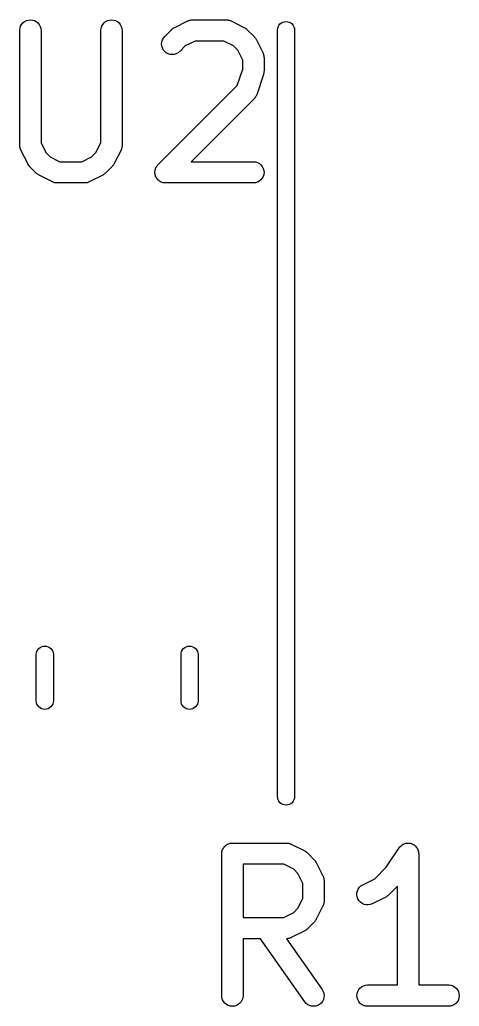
# Model space of a CAD drawing. Extents: x 99.9 to 143.6, y -108.5 to -92.2.
# Drawn here: x 136.56 to 139.66, y -108.53 to -101.58 of the extents above; entities that cross this region are included whole.
import ezdxf

# ---------------------------------------------------------------- set-up
doc = ezdxf.new("R2010")
doc.units = 0
doc.header["$MEASUREMENT"] = 0
doc.layers.add('BLACK', color=7, linetype='CONTINUOUS')

msp = doc.modelspace()

# ---------------------------------------------------------------- linework, layer by layer
at = {"layer": 'BLACK', "linetype": 'CONTINUOUS'}
for p, q in [((136.576, -101.61), (136.586, -101.599)), ((136.586, -101.599), (136.597, -101.59)), ((136.597, -101.59), (136.61, -101.583)), ((136.61, -101.583), (136.624, -101.579)), ((136.624, -101.579), (136.639, -101.577)), ((136.639, -101.577), (136.653, -101.579)), ((136.653, -101.579), (136.667, -101.583)), ((136.667, -101.583), (136.68, -101.59)), ((136.68, -101.59), (136.691, -101.6)), ((136.691, -101.6), (136.701, -101.611)), ((137.148, -101.61), (137.157, -101.599)), ((137.157, -101.599), (137.168, -101.59)), ((137.168, -101.59), (137.181, -101.583)), ((137.181, -101.583), (137.195, -101.579)), ((137.195, -101.579), (137.21, -101.577)), ((137.21, -101.577), (137.225, -101.579)), ((137.225, -101.579), (137.239, -101.583)), ((137.239, -101.583), (137.251, -101.59)), ((137.251, -101.59), (137.263, -101.6)), ((137.263, -101.6), (137.272, -101.611)), ((137.652, -101.633), (137.747, -101.585)), ((137.747, -101.585), (137.748, -101.585)), ((137.748, -101.585), (137.75, -101.584)), ((137.75, -101.584), (137.752, -101.583)), ((137.752, -101.583), (137.757, -101.582)), ((137.757, -101.582), (137.762, -101.58)), ((137.762, -101.58), (137.764, -101.579)), ((137.764, -101.579), (137.766, -101.579)), ((137.766, -101.579), (137.771, -101.578)), ((137.771, -101.578), (137.777, -101.578)), ((137.777, -101.578), (137.779, -101.578)), ((137.779, -101.578), (137.781, -101.577)), ((137.781, -101.577), (138.019, -101.577)), ((138.019, -101.577), (138.02, -101.577)), ((138.02, -101.577), (138.022, -101.578)), ((138.022, -101.578), (138.024, -101.578)), ((138.024, -101.578), (138.03, -101.578)), ((138.03, -101.578), (138.035, -101.579)), ((138.035, -101.579), (138.037, -101.58)), ((138.037, -101.58), (138.039, -101.58)), ((138.039, -101.58), (138.044, -101.582)), ((138.044, -101.582), (138.049, -101.583)), ((138.049, -101.583), (138.051, -101.585)), ((138.051, -101.585), (138.053, -101.585)), ((138.053, -101.585), (138.148, -101.633)), ((138.39, -101.617), (138.397, -101.607)), ((138.397, -101.607), (138.407, -101.6)), ((138.407, -101.6), (138.417, -101.594)), ((138.417, -101.594), (138.428, -101.591)), ((138.428, -101.591), (138.44, -101.59)), ((138.44, -101.59), (138.452, -101.591)), ((138.452, -101.591), (138.463, -101.594)), ((138.463, -101.594), (138.473, -101.6)), ((138.473, -101.6), (138.483, -101.607)), ((138.483, -101.607), (138.49, -101.617)), ((136.563, -101.651), (136.565, -101.637)), ((136.563, -101.652), (136.563, -101.651)), ((136.563, -102.462), (136.563, -101.652)), ((136.565, -101.637), (136.569, -101.623)), ((136.569, -101.623), (136.576, -101.61)), ((136.701, -101.611), (136.707, -101.624)), ((136.707, -101.624), (136.712, -101.638)), ((136.712, -101.638), (136.713, -101.652)), ((136.713, -101.652), (136.713, -102.444)), ((137.135, -101.651), (137.136, -101.637)), ((137.135, -101.652), (137.135, -101.651)), ((137.135, -102.444), (137.135, -101.652)), ((137.136, -101.637), (137.141, -101.623)), ((137.141, -101.623), (137.148, -101.61)), ((137.272, -101.611), (137.279, -101.624)), ((137.279, -101.624), (137.283, -101.638)), ((137.283, -101.638), (137.285, -101.652)), ((137.285, -101.652), (137.285, -102.462)), ((137.585, -101.695), (137.633, -101.647)), ((137.633, -101.646), (137.637, -101.644)), ((137.633, -101.647), (137.633, -101.646)), ((137.637, -101.644), (137.64, -101.641)), ((137.64, -101.641), (137.642, -101.639)), ((137.642, -101.639), (137.645, -101.637)), ((137.645, -101.637), (137.649, -101.635)), ((137.649, -101.635), (137.652, -101.633)), ((138.148, -101.633), (138.149, -101.633)), ((138.149, -101.633), (138.152, -101.636)), ((138.152, -101.636), (138.156, -101.638)), ((138.156, -101.638), (138.158, -101.64)), ((138.158, -101.64), (138.161, -101.641)), ((138.161, -101.641), (138.164, -101.644)), ((138.164, -101.644), (138.167, -101.647)), ((138.167, -101.647), (138.215, -101.695)), ((138.38, -101.647), (138.381, -101.638)), ((138.38, -103.597), (138.38, -101.647)), ((138.381, -101.638), (138.384, -101.627)), ((138.384, -101.627), (138.39, -101.617)), ((138.49, -101.617), (138.496, -101.627)), ((138.496, -101.627), (138.499, -101.638)), ((138.499, -101.638), (138.5, -101.647)), ((138.5, -101.647), (138.5, -107.053)), ((137.563, -101.747), (137.565, -101.733)), ((137.564, -101.762), (137.563, -101.747)), ((137.565, -101.733), (137.569, -101.719)), ((137.569, -101.719), (137.576, -101.706)), ((137.576, -101.706), (137.585, -101.695)), ((137.799, -101.727), (137.73, -101.762)), ((138.001, -101.727), (137.799, -101.727)), ((138.07, -101.762), (138.001, -101.727)), ((138.215, -101.695), (138.216, -101.695)), ((138.216, -101.695), (138.218, -101.699)), ((138.218, -101.699), (138.221, -101.702)), ((138.221, -101.702), (138.223, -101.704)), ((138.223, -101.704), (138.225, -101.707)), ((138.225, -101.707), (138.227, -101.711)), ((138.227, -101.711), (138.229, -101.714)), ((138.229, -101.714), (138.277, -101.809)), ((137.569, -101.776), (137.564, -101.762)), ((137.575, -101.789), (137.569, -101.776)), ((137.585, -101.8), (137.575, -101.789)), ((137.596, -101.81), (137.585, -101.8)), ((137.609, -101.817), (137.596, -101.81)), ((137.623, -101.821), (137.609, -101.817)), ((137.666, -101.817), (137.652, -101.821)), ((137.679, -101.811), (137.666, -101.817)), ((137.69, -101.801), (137.679, -101.811)), ((137.691, -101.801), (137.69, -101.801)), ((137.73, -101.762), (137.691, -101.801)), ((138.1, -101.792), (138.07, -101.762)), ((138.135, -101.861), (138.1, -101.792)), ((138.277, -101.809), (138.277, -101.81)), ((138.277, -101.81), (138.278, -101.812)), ((138.278, -101.812), (138.279, -101.814)), ((138.279, -101.814), (138.28, -101.819)), ((137.637, -101.823), (137.623, -101.821)), ((137.652, -101.821), (137.637, -101.823)), ((138.135, -101.926), (138.135, -101.861)), ((138.28, -101.819), (138.282, -101.824)), ((138.282, -101.824), (138.282, -101.826)), ((138.282, -101.826), (138.283, -101.828)), ((138.283, -101.828), (138.284, -101.833)), ((138.284, -101.833), (138.284, -101.838)), ((138.284, -101.838), (138.284, -101.841)), ((138.284, -101.841), (138.285, -101.843)), ((138.285, -101.843), (138.285, -101.938)), ((138.096, -102.04), (138.135, -101.926)), ((138.283, -101.954), (138.282, -101.958)), ((138.284, -101.948), (138.283, -101.951)), ((138.283, -101.951), (138.283, -101.954)), ((138.285, -101.939), (138.284, -101.943)), ((138.284, -101.943), (138.284, -101.948)), ((138.285, -101.938), (138.285, -101.939)), ((138.281, -101.962), (138.233, -102.105)), ((138.282, -101.958), (138.281, -101.962)), ((137.537, -102.599), (138.096, -102.04)), ((138.215, -102.134), (137.772, -102.577)), ((138.216, -102.132), (138.215, -102.134)), ((138.218, -102.131), (138.216, -102.132)), ((138.221, -102.127), (138.218, -102.131)), ((138.224, -102.123), (138.221, -102.127)), ((138.225, -102.121), (138.224, -102.123)), ((138.227, -102.119), (138.225, -102.121)), ((138.229, -102.114), (138.227, -102.119)), ((138.231, -102.11), (138.229, -102.114)), ((138.232, -102.108), (138.231, -102.11)), ((138.233, -102.106), (138.232, -102.108)), ((138.233, -102.105), (138.233, -102.106)), ((136.563, -102.464), (136.563, -102.462)), ((136.563, -102.466), (136.563, -102.464)), ((136.564, -102.471), (136.563, -102.466)), ((136.565, -102.476), (136.564, -102.471)), ((136.565, -102.479), (136.565, -102.476)), ((136.566, -102.481), (136.565, -102.479)), ((136.567, -102.486), (136.566, -102.481)), ((136.569, -102.49), (136.567, -102.486)), ((136.57, -102.492), (136.569, -102.49)), ((136.571, -102.495), (136.57, -102.492)), ((136.619, -102.591), (136.571, -102.495)), ((136.571, -102.495), (136.571, -102.495)), ((136.713, -102.444), (136.747, -102.513)), ((137.1, -102.513), (137.135, -102.444)), ((137.277, -102.495), (137.229, -102.591)), ((137.278, -102.491), (137.277, -102.493)), ((137.277, -102.493), (137.277, -102.495)), ((137.28, -102.487), (137.278, -102.491)), ((137.282, -102.482), (137.28, -102.487)), ((137.283, -102.477), (137.282, -102.48)), ((137.282, -102.48), (137.282, -102.482)), ((137.284, -102.467), (137.283, -102.472)), ((137.283, -102.472), (137.283, -102.477)), ((137.285, -102.463), (137.284, -102.465)), ((137.284, -102.465), (137.284, -102.467)), ((137.285, -102.462), (137.285, -102.463)), ((136.747, -102.513), (136.778, -102.543)), ((136.778, -102.543), (136.846, -102.577)), ((136.846, -102.577), (137.001, -102.577)), ((137.001, -102.577), (137.07, -102.543)), ((137.07, -102.543), (137.1, -102.513)), ((137.772, -102.577), (138.21, -102.577)), ((138.21, -102.577), (138.211, -102.577)), ((138.211, -102.577), (138.225, -102.579)), ((138.225, -102.579), (138.239, -102.583)), ((136.621, -102.594), (136.619, -102.591)), ((136.623, -102.598), (136.621, -102.594)), ((136.625, -102.6), (136.623, -102.598)), ((136.626, -102.603), (136.625, -102.6)), ((136.629, -102.606), (136.626, -102.603)), ((136.632, -102.609), (136.629, -102.606)), ((136.633, -102.61), (136.632, -102.609)), ((136.68, -102.658), (136.633, -102.61)), ((137.215, -102.61), (137.167, -102.658)), ((137.218, -102.607), (137.215, -102.61)), ((137.221, -102.604), (137.218, -102.607)), ((137.222, -102.601), (137.221, -102.604)), ((137.224, -102.599), (137.222, -102.601)), ((137.226, -102.595), (137.224, -102.599)), ((137.229, -102.592), (137.226, -102.595)), ((137.229, -102.591), (137.229, -102.592)), ((137.515, -102.652), (137.516, -102.645)), ((137.516, -102.645), (137.517, -102.638)), ((137.517, -102.637), (137.519, -102.63)), ((137.517, -102.638), (137.517, -102.637)), ((137.517, -102.637), (137.517, -102.637)), ((137.519, -102.63), (137.521, -102.624)), ((137.521, -102.623), (137.525, -102.617)), ((137.521, -102.624), (137.521, -102.623)), ((137.521, -102.623), (137.521, -102.623)), ((137.525, -102.617), (137.528, -102.611)), ((137.528, -102.61), (137.533, -102.605)), ((137.528, -102.611), (137.528, -102.61)), ((137.528, -102.611), (137.528, -102.611)), ((137.533, -102.605), (137.537, -102.599)), ((138.239, -102.583), (138.252, -102.59)), ((138.252, -102.59), (138.263, -102.6)), ((138.263, -102.6), (138.272, -102.611)), ((138.272, -102.611), (138.279, -102.624)), ((138.279, -102.624), (138.283, -102.638)), ((138.283, -102.638), (138.285, -102.653)), ((136.684, -102.66), (136.68, -102.658)), ((136.687, -102.663), (136.684, -102.66)), ((136.689, -102.665), (136.687, -102.663)), ((136.692, -102.667), (136.689, -102.665)), ((136.695, -102.669), (136.692, -102.667)), ((136.699, -102.671), (136.695, -102.669)), ((136.7, -102.672), (136.699, -102.671)), ((136.795, -102.719), (136.7, -102.672)), ((136.797, -102.72), (136.795, -102.719)), ((136.799, -102.721), (136.797, -102.72)), ((136.804, -102.723), (136.799, -102.721)), ((137.05, -102.721), (137.048, -102.722)), ((137.052, -102.72), (137.05, -102.721)), ((137.053, -102.719), (137.052, -102.72)), ((137.148, -102.672), (137.053, -102.719)), ((137.151, -102.67), (137.148, -102.672)), ((137.155, -102.668), (137.151, -102.67)), ((137.158, -102.666), (137.155, -102.668)), ((137.16, -102.664), (137.158, -102.666)), ((137.163, -102.661), (137.16, -102.664)), ((137.167, -102.659), (137.163, -102.661)), ((137.167, -102.658), (137.167, -102.659)), ((137.516, -102.659), (137.515, -102.652)), ((137.515, -102.652), (137.515, -102.652)), ((137.515, -102.652), (137.515, -102.652)), ((137.517, -102.666), (137.516, -102.659)), ((137.517, -102.667), (137.517, -102.666)), ((137.519, -102.674), (137.517, -102.667)), ((137.517, -102.667), (137.517, -102.667)), ((137.521, -102.68), (137.519, -102.674)), ((137.521, -102.681), (137.521, -102.68)), ((137.524, -102.687), (137.521, -102.681)), ((137.521, -102.681), (137.521, -102.681)), ((137.528, -102.693), (137.524, -102.687)), ((137.528, -102.694), (137.528, -102.693)), ((137.532, -102.699), (137.528, -102.694)), ((137.528, -102.694), (137.528, -102.694)), ((137.537, -102.705), (137.532, -102.699)), ((137.543, -102.71), (137.537, -102.705)), ((137.537, -102.705), (137.537, -102.705)), ((137.537, -102.705), (137.537, -102.705)), ((137.548, -102.714), (137.543, -102.71)), ((137.555, -102.718), (137.548, -102.714)), ((137.548, -102.714), (137.548, -102.714)), ((137.548, -102.714), (137.548, -102.714)), ((137.561, -102.721), (137.555, -102.718)), ((137.568, -102.724), (137.561, -102.721)), ((137.561, -102.721), (137.561, -102.721)), ((137.561, -102.721), (137.561, -102.721)), ((138.251, -102.715), (138.238, -102.722)), ((138.262, -102.706), (138.251, -102.715)), ((138.272, -102.694), (138.262, -102.706)), ((138.279, -102.681), (138.272, -102.694)), ((138.283, -102.667), (138.279, -102.681)), ((138.285, -102.653), (138.283, -102.667)), ((136.809, -102.725), (136.804, -102.723)), ((136.811, -102.725), (136.809, -102.725)), ((136.813, -102.726), (136.811, -102.725)), ((136.818, -102.726), (136.813, -102.726)), ((136.823, -102.727), (136.818, -102.726)), ((136.825, -102.727), (136.823, -102.727)), ((136.828, -102.727), (136.825, -102.727)), ((136.829, -102.727), (136.828, -102.727)), ((137.019, -102.727), (136.829, -102.727)), ((137.021, -102.727), (137.019, -102.727)), ((137.023, -102.727), (137.021, -102.727)), ((137.029, -102.726), (137.023, -102.727)), ((137.034, -102.726), (137.029, -102.726)), ((137.036, -102.725), (137.034, -102.726)), ((137.038, -102.725), (137.036, -102.725)), ((137.043, -102.723), (137.038, -102.725)), ((137.048, -102.722), (137.043, -102.723)), ((137.575, -102.726), (137.568, -102.724)), ((137.582, -102.727), (137.575, -102.726)), ((137.575, -102.726), (137.575, -102.726)), ((137.575, -102.726), (137.575, -102.726)), ((137.589, -102.727), (137.582, -102.727)), ((137.59, -102.727), (137.589, -102.727)), ((138.21, -102.727), (137.59, -102.727)), ((137.59, -102.727), (137.59, -102.727)), ((137.59, -102.727), (137.59, -102.727)), ((137.59, -102.727), (137.59, -102.727)), ((138.224, -102.726), (138.21, -102.727)), ((138.238, -102.722), (138.224, -102.726)), ((138.38, -107.053), (138.38, -103.597)), ((138.38, -103.597), (138.38, -103.597)), ((136.68, -106.047), (136.681, -106.038)), ((136.68, -106.378), (136.68, -106.047)), ((136.681, -106.038), (136.684, -106.027)), ((136.684, -106.027), (136.69, -106.016)), ((136.69, -106.016), (136.697, -106.007)), ((136.697, -106.007), (136.707, -106)), ((136.707, -106), (136.717, -105.994)), ((136.717, -105.994), (136.728, -105.991)), ((136.728, -105.991), (136.74, -105.989)), ((136.74, -105.989), (136.752, -105.991)), ((136.752, -105.991), (136.763, -105.994)), ((136.763, -105.994), (136.773, -106)), ((136.773, -106), (136.783, -106.007)), ((136.783, -106.007), (136.79, -106.016)), ((136.79, -106.016), (136.796, -106.027)), ((136.796, -106.027), (136.799, -106.038)), ((136.799, -106.038), (136.8, -106.047)), ((136.8, -106.047), (136.8, -106.378)), ((137.7, -106.047), (137.701, -106.038)), ((137.7, -106.378), (137.7, -106.047)), ((137.701, -106.038), (137.704, -106.027)), ((137.704, -106.027), (137.71, -106.016)), ((137.71, -106.016), (137.717, -106.007)), ((137.717, -106.007), (137.727, -106)), ((137.727, -106), (137.737, -105.994)), ((137.737, -105.994), (137.748, -105.991)), ((137.748, -105.991), (137.76, -105.989)), ((137.76, -105.989), (137.772, -105.991)), ((137.772, -105.991), (137.783, -105.994)), ((137.783, -105.994), (137.793, -106)), ((137.793, -106), (137.803, -106.007)), ((137.803, -106.007), (137.81, -106.016)), ((137.81, -106.016), (137.816, -106.027)), ((137.816, -106.027), (137.819, -106.038)), ((137.819, -106.038), (137.82, -106.047)), ((137.82, -106.047), (137.82, -106.378)), ((136.681, -106.387), (136.68, -106.378)), ((136.684, -106.398), (136.681, -106.387)), ((136.69, -106.409), (136.684, -106.398)), ((136.796, -106.398), (136.79, -106.409)), ((136.799, -106.387), (136.796, -106.398)), ((136.8, -106.378), (136.799, -106.387)), ((137.701, -106.387), (137.7, -106.378)), ((137.704, -106.398), (137.701, -106.387)), ((137.71, -106.409), (137.704, -106.398)), ((137.816, -106.398), (137.81, -106.409)), ((137.819, -106.387), (137.816, -106.398)), ((137.82, -106.378), (137.819, -106.387)), ((136.697, -106.418), (136.69, -106.409)), ((136.707, -106.425), (136.697, -106.418)), ((136.717, -106.431), (136.707, -106.425)), ((136.728, -106.434), (136.717, -106.431)), ((136.74, -106.436), (136.728, -106.434)), ((136.752, -106.434), (136.74, -106.436)), ((136.763, -106.431), (136.752, -106.434)), ((136.773, -106.425), (136.763, -106.431)), ((136.783, -106.418), (136.773, -106.425)), ((136.79, -106.409), (136.783, -106.418)), ((137.717, -106.418), (137.71, -106.409)), ((137.727, -106.425), (137.717, -106.418)), ((137.737, -106.431), (137.727, -106.425)), ((137.748, -106.434), (137.737, -106.431)), ((137.76, -106.436), (137.748, -106.434)), ((137.772, -106.434), (137.76, -106.436)), ((137.783, -106.431), (137.772, -106.434)), ((137.793, -106.425), (137.783, -106.431)), ((137.803, -106.418), (137.793, -106.425)), ((137.81, -106.409), (137.803, -106.418)), ((138.381, -107.062), (138.38, -107.053)), ((138.384, -107.073), (138.381, -107.062)), ((138.39, -107.083), (138.384, -107.073)), ((138.397, -107.093), (138.39, -107.083)), ((138.407, -107.1), (138.397, -107.093)), ((138.483, -107.093), (138.473, -107.1)), ((138.49, -107.083), (138.483, -107.093)), ((138.496, -107.073), (138.49, -107.083)), ((138.499, -107.062), (138.496, -107.073)), ((138.5, -107.053), (138.499, -107.062)), ((138.417, -107.106), (138.407, -107.1)), ((138.428, -107.109), (138.417, -107.106)), ((138.44, -107.11), (138.428, -107.109)), ((138.452, -107.109), (138.44, -107.11)), ((138.463, -107.106), (138.452, -107.109)), ((138.473, -107.1), (138.463, -107.106)), ((138.055, -107.378), (138.062, -107.377)), ((138.062, -107.377), (138.443, -107.377)), ((138.443, -107.377), (138.444, -107.377)), ((138.444, -107.377), (138.446, -107.378)), ((139.293, -107.378), (139.301, -107.377)), ((139.301, -107.377), (139.301, -107.377)), ((139.301, -107.377), (139.308, -107.378)), ((139.301, -107.377), (139.301, -107.377)), ((137.987, -107.451), (137.988, -107.444)), ((137.988, -107.444), (137.988, -107.437)), ((137.988, -107.437), (137.989, -107.437)), ((137.989, -107.437), (137.991, -107.43)), ((137.989, -107.437), (137.989, -107.437)), ((137.991, -107.43), (137.993, -107.423)), ((137.993, -107.423), (137.996, -107.417)), ((137.993, -107.423), (137.993, -107.423)), ((137.993, -107.423), (137.993, -107.423)), ((137.996, -107.417), (138, -107.41)), ((138, -107.41), (138.005, -107.405)), ((138, -107.41), (138, -107.41)), ((138, -107.41), (138, -107.41)), ((138.005, -107.405), (138.009, -107.399)), ((138.009, -107.399), (138.015, -107.394)), ((138.009, -107.399), (138.009, -107.399)), ((138.009, -107.399), (138.009, -107.399)), ((138.015, -107.394), (138.02, -107.39)), ((138.02, -107.39), (138.021, -107.39)), ((138.021, -107.39), (138.027, -107.386)), ((138.021, -107.39), (138.021, -107.39)), ((138.027, -107.386), (138.033, -107.383)), ((138.033, -107.383), (138.034, -107.383)), ((138.034, -107.383), (138.041, -107.381)), ((138.034, -107.383), (138.034, -107.383)), ((138.041, -107.381), (138.047, -107.379)), ((138.047, -107.379), (138.048, -107.379)), ((138.048, -107.379), (138.055, -107.378)), ((138.048, -107.379), (138.048, -107.379)), ((138.446, -107.378), (138.448, -107.378)), ((138.448, -107.378), (138.453, -107.378)), ((138.453, -107.378), (138.458, -107.379)), ((138.458, -107.379), (138.461, -107.38)), ((138.461, -107.38), (138.463, -107.38)), ((138.463, -107.38), (138.468, -107.382)), ((138.468, -107.382), (138.472, -107.383)), ((138.472, -107.383), (138.474, -107.385)), ((138.474, -107.385), (138.476, -107.385)), ((138.476, -107.385), (138.572, -107.433)), ((138.572, -107.433), (138.573, -107.433)), ((138.573, -107.433), (138.576, -107.436)), ((138.576, -107.436), (138.58, -107.438)), ((138.58, -107.438), (138.582, -107.44)), ((138.582, -107.44), (138.585, -107.441)), ((138.585, -107.441), (138.588, -107.444)), ((138.588, -107.444), (138.591, -107.447)), ((138.591, -107.447), (138.639, -107.495)), ((139.146, -107.547), (139.238, -107.411)), ((139.238, -107.41), (139.243, -107.404)), ((139.238, -107.411), (139.238, -107.41)), ((139.238, -107.41), (139.238, -107.41)), ((139.238, -107.41), (139.238, -107.41)), ((139.238, -107.41), (139.238, -107.41)), ((139.243, -107.404), (139.248, -107.399)), ((139.248, -107.399), (139.253, -107.394)), ((139.248, -107.399), (139.248, -107.399)), ((139.248, -107.399), (139.248, -107.399)), ((139.253, -107.394), (139.259, -107.39)), ((139.259, -107.39), (139.266, -107.386)), ((139.259, -107.39), (139.259, -107.39)), ((139.259, -107.39), (139.259, -107.39)), ((139.266, -107.386), (139.272, -107.383)), ((139.272, -107.383), (139.279, -107.381)), ((139.272, -107.383), (139.272, -107.383)), ((139.272, -107.383), (139.272, -107.383)), ((139.279, -107.381), (139.286, -107.379)), ((139.286, -107.379), (139.293, -107.378)), ((139.286, -107.379), (139.286, -107.379)), ((139.286, -107.379), (139.286, -107.379)), ((139.308, -107.378), (139.315, -107.379)), ((139.315, -107.379), (139.315, -107.379)), ((139.315, -107.379), (139.315, -107.379)), ((139.315, -107.379), (139.322, -107.381)), ((139.322, -107.381), (139.329, -107.383)), ((139.329, -107.383), (139.329, -107.383)), ((139.329, -107.383), (139.329, -107.383)), ((139.329, -107.383), (139.335, -107.387)), ((139.335, -107.387), (139.342, -107.39)), ((139.342, -107.39), (139.342, -107.39)), ((139.342, -107.39), (139.342, -107.39)), ((139.342, -107.39), (139.347, -107.395)), ((139.347, -107.395), (139.353, -107.4)), ((139.353, -107.4), (139.353, -107.4)), ((139.353, -107.4), (139.353, -107.4)), ((139.353, -107.4), (139.358, -107.405)), ((139.358, -107.405), (139.362, -107.411)), ((139.362, -107.411), (139.362, -107.411)), ((139.362, -107.411), (139.363, -107.411)), ((139.363, -107.411), (139.366, -107.417)), ((139.366, -107.417), (139.369, -107.424)), ((139.369, -107.424), (139.369, -107.424)), ((139.369, -107.424), (139.369, -107.424)), ((139.369, -107.424), (139.371, -107.431)), ((139.371, -107.431), (139.374, -107.438)), ((139.374, -107.438), (139.374, -107.438)), ((139.374, -107.438), (139.374, -107.438)), ((139.374, -107.438), (139.374, -107.445)), ((139.374, -107.445), (139.375, -107.452)), ((137.987, -107.452), (137.987, -107.451)), ((137.987, -108.452), (137.987, -107.452)), ((137.987, -107.452), (137.987, -107.452)), ((137.987, -107.452), (137.987, -107.452)), ((137.987, -107.452), (137.987, -107.452)), ((138.639, -107.495), (138.639, -107.495)), ((138.639, -107.495), (138.642, -107.499)), ((138.642, -107.499), (138.645, -107.502)), ((138.645, -107.502), (138.647, -107.504)), ((138.647, -107.504), (138.649, -107.507)), ((138.649, -107.507), (138.651, -107.511)), ((138.651, -107.511), (138.653, -107.514)), ((138.653, -107.514), (138.7, -107.609)), ((139.375, -107.452), (139.375, -108.377)), ((138.137, -107.527), (138.137, -107.901)), ((138.425, -107.527), (138.137, -107.527)), ((138.494, -107.562), (138.425, -107.527)), ((138.524, -107.592), (138.494, -107.562)), ((139.065, -107.629), (139.146, -107.547)), ((138.558, -107.661), (138.524, -107.592)), ((138.7, -107.609), (138.701, -107.61)), ((138.701, -107.61), (138.702, -107.612)), ((138.702, -107.612), (138.703, -107.614)), ((138.703, -107.614), (138.704, -107.619)), ((138.704, -107.619), (138.706, -107.624)), ((138.706, -107.624), (138.706, -107.626)), ((138.706, -107.626), (138.707, -107.628)), ((138.707, -107.628), (138.707, -107.633)), ((138.707, -107.633), (138.708, -107.638)), ((138.708, -107.638), (138.708, -107.641)), ((138.708, -107.641), (138.708, -107.643)), ((138.708, -107.643), (138.708, -107.786)), ((138.981, -107.671), (139.065, -107.629)), ((138.558, -107.768), (138.558, -107.661)), ((138.94, -107.728), (138.943, -107.714)), ((138.943, -107.714), (138.949, -107.701)), ((138.949, -107.701), (138.958, -107.689)), ((138.958, -107.689), (138.968, -107.679)), ((138.968, -107.679), (138.981, -107.671)), ((139.225, -107.681), (139.163, -107.744)), ((139.225, -108.377), (139.225, -107.681)), ((138.524, -107.837), (138.558, -107.768)), ((138.708, -107.791), (138.707, -107.796)), ((138.708, -107.786), (138.708, -107.787)), ((138.708, -107.787), (138.708, -107.789)), ((138.708, -107.789), (138.708, -107.791)), ((138.939, -107.743), (138.94, -107.728)), ((138.942, -107.757), (138.939, -107.743)), ((138.947, -107.771), (138.942, -107.757)), ((138.955, -107.784), (138.947, -107.771)), ((138.965, -107.794), (138.955, -107.784)), ((138.977, -107.803), (138.965, -107.794)), ((139.143, -107.758), (139.048, -107.805)), ((139.147, -107.755), (139.143, -107.758)), ((139.15, -107.753), (139.147, -107.755)), ((139.153, -107.751), (139.15, -107.753)), ((139.155, -107.75), (139.153, -107.751)), ((139.159, -107.747), (139.155, -107.75)), ((139.162, -107.744), (139.159, -107.747)), ((139.163, -107.744), (139.162, -107.744)), ((138.494, -107.867), (138.524, -107.837)), ((138.7, -107.819), (138.653, -107.914)), ((138.701, -107.817), (138.7, -107.819)), ((138.702, -107.815), (138.701, -107.817)), ((138.704, -107.81), (138.702, -107.815)), ((138.706, -107.806), (138.704, -107.81)), ((138.707, -107.801), (138.706, -107.803)), ((138.706, -107.803), (138.706, -107.806)), ((138.707, -107.796), (138.707, -107.801)), ((138.99, -107.809), (138.977, -107.803)), ((139.004, -107.812), (138.99, -107.809)), ((139.019, -107.813), (139.004, -107.812)), ((139.033, -107.811), (139.019, -107.813)), ((139.047, -107.806), (139.033, -107.811)), ((139.048, -107.805), (139.047, -107.806)), ((138.137, -107.901), (138.425, -107.901)), ((138.425, -107.901), (138.494, -107.867)), ((138.641, -107.931), (138.639, -107.934)), ((138.644, -107.928), (138.641, -107.931)), ((138.646, -107.925), (138.644, -107.928)), ((138.648, -107.923), (138.646, -107.925)), ((138.65, -107.919), (138.648, -107.923)), ((138.652, -107.915), (138.65, -107.919)), ((138.653, -107.914), (138.652, -107.915)), ((138.572, -107.996), (138.476, -108.043)), ((138.575, -107.993), (138.572, -107.996)), ((138.579, -107.991), (138.575, -107.993)), ((138.581, -107.99), (138.579, -107.991)), ((138.584, -107.988), (138.581, -107.99)), ((138.587, -107.985), (138.584, -107.988)), ((138.59, -107.982), (138.587, -107.985)), ((138.591, -107.982), (138.59, -107.982)), ((138.639, -107.934), (138.591, -107.982)), ((138.261, -108.051), (138.137, -108.051)), ((138.137, -108.051), (138.137, -108.452)), ((138.572, -108.495), (138.261, -108.051)), ((138.445, -108.051), (138.444, -108.051)), ((138.444, -108.051), (138.695, -108.409)), ((138.447, -108.051), (138.445, -108.051)), ((138.452, -108.05), (138.447, -108.051)), ((138.457, -108.05), (138.452, -108.05)), ((138.46, -108.049), (138.457, -108.05)), ((138.462, -108.049), (138.46, -108.049)), ((138.467, -108.047), (138.462, -108.049)), ((138.471, -108.046), (138.467, -108.047)), ((138.473, -108.044), (138.471, -108.046)), ((138.475, -108.044), (138.473, -108.044)), ((138.476, -108.043), (138.475, -108.044)), ((138.695, -108.409), (138.695, -108.41)), ((138.695, -108.41), (138.702, -108.423)), ((138.945, -108.423), (138.952, -108.41)), ((138.952, -108.41), (138.961, -108.399)), ((138.961, -108.399), (138.973, -108.39)), ((138.973, -108.39), (138.986, -108.383)), ((138.986, -108.383), (139, -108.379)), ((139, -108.379), (139.014, -108.377)), ((139.014, -108.377), (139.225, -108.377)), ((139.375, -108.377), (139.586, -108.377)), ((139.586, -108.377), (139.587, -108.377)), ((139.587, -108.377), (139.601, -108.379)), ((139.601, -108.379), (139.615, -108.383)), ((139.615, -108.383), (139.628, -108.39)), ((139.628, -108.39), (139.639, -108.4)), ((139.639, -108.4), (139.648, -108.411)), ((139.648, -108.411), (139.655, -108.424)), ((137.988, -108.467), (137.987, -108.452)), ((137.993, -108.481), (137.988, -108.467)), ((137.999, -108.494), (137.993, -108.481)), ((138.131, -108.482), (138.124, -108.495)), ((138.135, -108.468), (138.131, -108.482)), ((138.137, -108.453), (138.135, -108.468)), ((138.137, -108.452), (138.137, -108.453)), ((138.703, -108.48), (138.696, -108.493)), ((138.702, -108.423), (138.707, -108.437)), ((138.707, -108.466), (138.703, -108.48)), ((138.707, -108.437), (138.708, -108.452)), ((138.708, -108.452), (138.707, -108.466)), ((138.939, -108.452), (138.941, -108.437)), ((138.941, -108.466), (138.939, -108.452)), ((138.941, -108.437), (138.945, -108.423)), ((138.945, -108.48), (138.941, -108.466)), ((138.952, -108.493), (138.945, -108.48)), ((139.655, -108.481), (139.648, -108.494)), ((139.655, -108.424), (139.659, -108.438)), ((139.659, -108.467), (139.655, -108.481)), ((139.659, -108.438), (139.661, -108.453)), ((139.661, -108.453), (139.659, -108.467)), ((138.009, -108.505), (137.999, -108.494)), ((138.02, -108.515), (138.009, -108.505)), ((138.033, -108.522), (138.02, -108.515)), ((138.047, -108.526), (138.033, -108.522)), ((138.061, -108.527), (138.047, -108.526)), ((138.076, -108.526), (138.061, -108.527)), ((138.09, -108.522), (138.076, -108.526)), ((138.103, -108.515), (138.09, -108.522)), ((138.114, -108.506), (138.103, -108.515)), ((138.124, -108.495), (138.114, -108.506)), ((138.581, -108.507), (138.572, -108.495)), ((138.593, -108.516), (138.581, -108.507)), ((138.606, -108.522), (138.593, -108.516)), ((138.62, -108.526), (138.606, -108.522)), ((138.635, -108.527), (138.62, -108.526)), ((138.649, -108.526), (138.635, -108.527)), ((138.663, -108.521), (138.649, -108.526)), ((138.676, -108.514), (138.663, -108.521)), ((138.687, -108.505), (138.676, -108.514)), ((138.696, -108.493), (138.687, -108.505)), ((138.961, -108.505), (138.952, -108.493)), ((138.972, -108.514), (138.961, -108.505)), ((138.985, -108.521), (138.972, -108.514)), ((138.999, -108.526), (138.985, -108.521)), ((139.013, -108.527), (138.999, -108.526)), ((139.014, -108.527), (139.013, -108.527)), ((139.586, -108.527), (139.014, -108.527)), ((139.6, -108.526), (139.586, -108.527)), ((139.614, -108.522), (139.6, -108.526)), ((139.627, -108.515), (139.614, -108.522)), ((139.639, -108.506), (139.627, -108.515)), ((139.648, -108.494), (139.639, -108.506))]:
    msp.add_line(p, q, dxfattribs=at)

doc.saveas('drawing.dxf')
